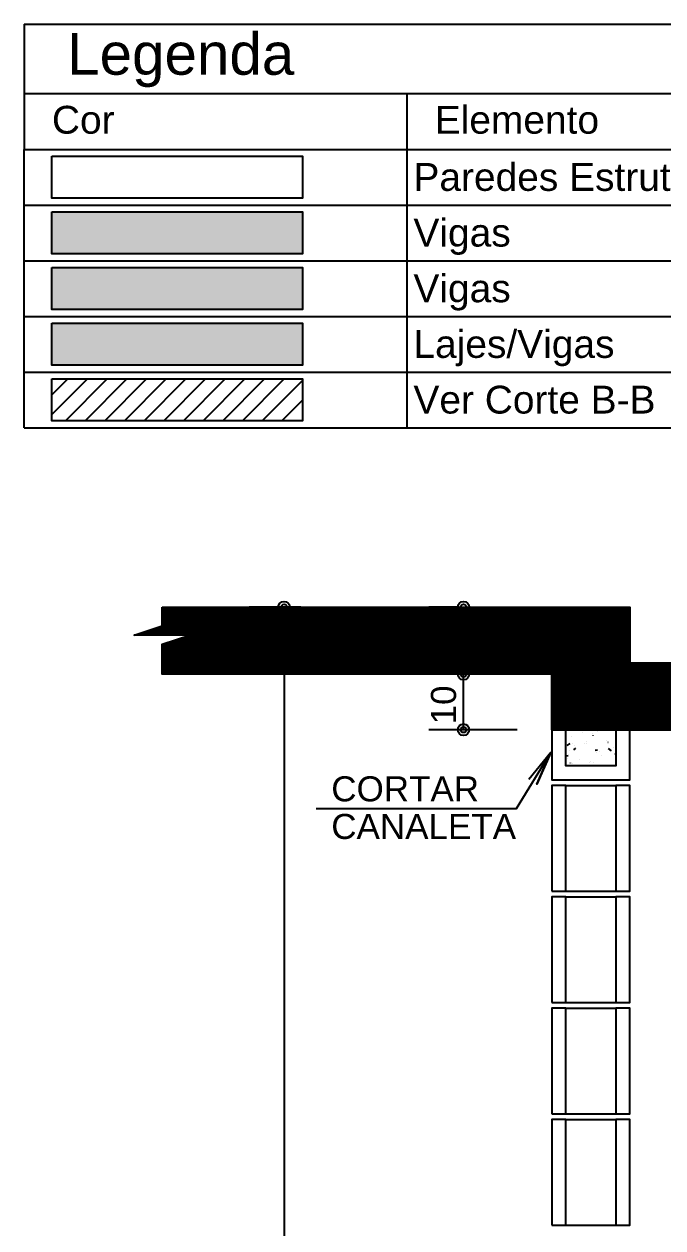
# Model space of a CAD drawing. Extents: x 0 to 119, y 0 to 84.
# Drawn here: x 37.59 to 42.18, y 28.02 to 36.67 of the extents above; entities that cross this region are included whole.
import ezdxf

# ---------------------------------------------------------------- set-up
doc = ezdxf.new("R2010")
doc.units = 0
doc.header["$MEASUREMENT"] = 0
for name, color, linetype in [('10', 252, 'CONTINUOUS'), ('23', 100, 'CONTINUOUS'), ('25', 130, 'CONTINUOUS'), ('29', 9, 'CONTINUOUS'), ('3', 7, 'CONTINUOUS'), ('32', 250, 'CONTINUOUS'), ('54', 7, 'CONTINUOUS'), ('6', 178, 'CONTINUOUS'), ('9', 8, 'CONTINUOUS')]:
    doc.layers.add(name, color=color, linetype=linetype)
doc.styles.add('TQS_ARIAL', font='arial.ttf')

msp = doc.modelspace()

# ---------------------------------------------------------------- linework, layer by layer
at = {"layer": '10', "color": 252, "linetype": 'Continuous'}
for p, q in [((37.790887, 33.865232), (38.045818, 34.120164)), ((37.790887, 34.006654), (37.904397, 34.120164)), ((37.88724, 33.820164), (38.18724, 34.120164)), ((38.028661, 33.820164), (38.328661, 34.120164)), ((38.170082, 33.820164), (38.470082, 34.120164)), ((38.311504, 33.820164), (38.611504, 34.120164)), ((38.452925, 33.820164), (38.752925, 34.120164)), ((38.594346, 33.820164), (38.894346, 34.120164)), ((38.735768, 33.820164), (39.035768, 34.120164)), ((38.877189, 33.820164), (39.177189, 34.120164)), ((39.01861, 33.820164), (39.31861, 34.120164)), ((39.160032, 33.820164), (39.460032, 34.120164)), ((39.301453, 33.820164), (39.590887, 34.109598)), ((39.442875, 33.820164), (39.590887, 33.968176)), ((39.584296, 33.820164), (39.590887, 33.826755)), ((41.482054, 31.200229), (41.842054, 31.200229)), ((41.482054, 30.440229), (41.842054, 30.440229)), ((41.482054, 30.400229), (41.842054, 30.400229)), ((41.482054, 29.640229), (41.842054, 29.640229)), ((41.482054, 29.600229), (41.842054, 29.600229)), ((41.482054, 28.840229), (41.842054, 28.840229)), ((41.482054, 28.800229), (41.842054, 28.800229)), ((41.482054, 28.040229), (41.842054, 28.040229))]:
    msp.add_line(p, q, dxfattribs=at)
for points in [[(41.482054, 31.600229), (41.382054, 31.600229), (41.382054, 31.240229), (41.942054, 31.240229), (41.942054, 31.600229), (41.842054, 31.600229), (41.842054, 31.340229), (41.482054, 31.340229), (41.482054, 31.600229)], [(41.382054, 30.440229), (41.482054, 30.440229), (41.482054, 31.200229), (41.382054, 31.200229), (41.382054, 30.440229)], [(41.842054, 30.440229), (41.942054, 30.440229), (41.942054, 31.200229), (41.842054, 31.200229), (41.842054, 30.440229)], [(41.382054, 29.640229), (41.482054, 29.640229), (41.482054, 30.400229), (41.382054, 30.400229), (41.382054, 29.640229)], [(41.842054, 29.640229), (41.942054, 29.640229), (41.942054, 30.400229), (41.842054, 30.400229), (41.842054, 29.640229)], [(41.382054, 28.840229), (41.482054, 28.840229), (41.482054, 29.600229), (41.382054, 29.600229), (41.382054, 28.840229)], [(41.842054, 28.840229), (41.942054, 28.840229), (41.942054, 29.600229), (41.842054, 29.600229), (41.842054, 28.840229)], [(41.382054, 28.040229), (41.482054, 28.040229), (41.482054, 28.800229), (41.382054, 28.800229), (41.382054, 28.040229)], [(41.842054, 28.040229), (41.942054, 28.040229), (41.942054, 28.800229), (41.842054, 28.800229), (41.842054, 28.040229)]]:
    msp.add_lwpolyline(points, dxfattribs=at)
at = {"layer": '23', "color": 100, "linetype": 'Continuous'}
msp.add_lwpolyline([(37.790887, 34.520164), (39.590887, 34.520164), (39.590887, 34.220164), (37.790887, 34.220164), (37.790887, 34.520164)], dxfattribs=at)
for points in [[(37.790887, 34.520164), (39.590887, 34.520164), (39.590887, 34.220164)], [(37.790887, 34.520164), (39.590887, 34.220164), (37.790887, 34.220164)], [(37.790887, 34.520164), (37.790887, 34.220164), (37.790887, 34.520164)]]:
    msp.add_solid(points, dxfattribs=at)
at = {"layer": '25', "color": 130, "linetype": 'Continuous'}
msp.add_lwpolyline([(37.790887, 35.320164), (39.590887, 35.320164), (39.590887, 35.020164), (37.790887, 35.020164), (37.790887, 35.320164)], dxfattribs=at)
for points in [[(37.790887, 35.320164), (39.590887, 35.320164), (39.590887, 35.020164)], [(37.790887, 35.320164), (39.590887, 35.020164), (37.790887, 35.020164)], [(37.790887, 35.320164), (37.790887, 35.020164), (37.790887, 35.320164)]]:
    msp.add_solid(points, dxfattribs=at)
at = {"layer": '29', "color": 9, "linetype": 'Continuous'}
for p, q in [((38.516911, 32.280229), (38.716911, 32.480229)), ((38.531053, 32.280229), (38.731053, 32.480229)), ((38.545195, 32.280229), (38.745195, 32.480229)), ((38.559337, 32.280229), (38.759337, 32.480229)), ((38.573479, 32.280229), (38.773479, 32.480229)), ((38.582054, 32.005961), (39.056322, 32.480229)), ((38.582054, 32.020103), (39.04218, 32.480229)), ((38.582054, 32.034245), (39.028038, 32.480229)), ((38.582054, 32.048387), (39.013896, 32.480229)), ((38.582054, 32.062529), (38.999753, 32.480229)), ((38.582054, 32.076671), (38.985611, 32.480229)), ((38.582054, 32.359514), (38.702769, 32.480229)), ((38.582054, 32.373656), (38.688626, 32.480229)), ((38.582054, 32.387798), (38.674484, 32.480229)), ((38.582054, 32.401941), (38.660342, 32.480229)), ((38.582054, 32.416083), (38.6462, 32.480229)), ((38.582054, 32.430225), (38.632058, 32.480229)), ((38.582054, 32.444367), (38.617916, 32.480229)), ((38.582054, 32.458509), (38.603774, 32.480229)), ((38.582054, 32.472651), (38.589632, 32.480229)), ((38.582054, 32.468036), (38.76986, 32.280229)), ((38.582054, 32.453893), (38.755718, 32.280229)), ((38.582054, 32.439751), (38.741576, 32.280229)), ((38.584003, 32.480229), (39.064003, 32.000229)), ((38.587621, 32.280229), (38.787621, 32.480229)), ((38.590464, 32.000229), (39.070464, 32.480229)), ((38.598145, 32.480229), (39.078145, 32.000229)), ((38.601764, 32.280229), (38.801764, 32.480229)), ((38.604606, 32.000229), (39.084606, 32.480229)), ((38.612287, 32.480229), (39.092287, 32.000229)), ((38.615906, 32.280229), (38.815906, 32.480229)), ((38.618748, 32.000229), (39.098748, 32.480229)), ((38.626429, 32.480229), (39.106429, 32.000229)), ((38.630048, 32.280229), (38.830048, 32.480229)), ((38.632891, 32.000229), (39.112891, 32.480229)), ((38.640571, 32.480229), (39.120571, 32.000229)), ((38.64419, 32.280229), (38.84419, 32.480229)), ((38.647033, 32.000229), (39.127033, 32.480229)), ((38.654713, 32.480229), (39.134713, 32.000229)), ((38.658332, 32.280229), (38.858332, 32.480229)), ((38.661175, 32.000229), (39.141175, 32.480229)), ((38.668855, 32.480229), (39.148855, 32.000229)), ((38.672474, 32.280229), (38.872474, 32.480229)), ((38.675317, 32.000229), (39.155317, 32.480229)), ((38.682998, 32.480229), (39.162998, 32.000229)), ((38.686616, 32.280229), (38.886616, 32.480229)), ((38.689459, 32.000229), (39.169459, 32.480229)), ((38.69714, 32.480229), (39.17714, 32.000229)), ((38.700759, 32.280229), (38.900759, 32.480229)), ((38.703601, 32.000229), (39.183601, 32.480229)), ((38.711282, 32.480229), (39.191282, 32.000229)), ((38.714901, 32.280229), (38.914901, 32.480229)), ((38.717743, 32.000229), (39.197743, 32.480229)), ((38.725424, 32.480229), (39.205424, 32.000229)), ((38.729043, 32.280229), (38.929043, 32.480229)), ((38.731886, 32.000229), (39.211886, 32.480229)), ((38.739566, 32.480229), (39.219566, 32.000229)), ((38.743185, 32.280229), (38.943185, 32.480229)), ((38.746028, 32.000229), (39.226028, 32.480229)), ((38.753708, 32.480229), (39.233708, 32.000229)), ((38.757327, 32.280229), (38.957327, 32.480229)), ((38.76017, 32.000229), (39.24017, 32.480229)), ((38.76785, 32.480229), (39.24785, 32.000229)), ((38.771469, 32.280229), (38.971469, 32.480229)), ((38.774312, 32.000229), (39.254312, 32.480229)), ((38.781992, 32.480229), (39.261992, 32.000229)), ((38.788454, 32.000229), (39.268454, 32.480229)), ((38.796135, 32.480229), (39.276135, 32.000229)), ((38.802596, 32.000229), (39.282596, 32.480229)), ((38.810277, 32.480229), (39.290277, 32.000229)), ((38.816738, 32.000229), (39.296738, 32.480229)), ((38.824419, 32.480229), (39.304419, 32.000229)), ((38.83088, 32.000229), (39.31088, 32.480229)), ((38.838561, 32.480229), (39.318561, 32.000229)), ((38.845023, 32.000229), (39.325023, 32.480229)), ((38.852703, 32.480229), (39.332703, 32.000229)), ((38.859165, 32.000229), (39.339165, 32.480229)), ((38.866845, 32.480229), (39.346845, 32.000229)), ((38.873307, 32.000229), (39.353307, 32.480229)), ((38.880987, 32.480229), (39.360987, 32.000229)), ((38.887449, 32.000229), (39.367449, 32.480229)), ((38.89513, 32.480229), (39.37513, 32.000229)), ((38.901591, 32.000229), (39.381591, 32.480229)), ((38.909272, 32.480229), (39.389272, 32.000229)), ((38.915733, 32.000229), (39.395733, 32.480229)), ((38.923414, 32.480229), (39.403414, 32.000229)), ((38.929875, 32.000229), (39.409875, 32.480229)), ((38.937556, 32.480229), (39.417556, 32.000229)), ((38.944018, 32.000229), (39.424018, 32.480229)), ((38.951698, 32.480229), (39.431698, 32.000229)), ((38.95816, 32.000229), (39.43816, 32.480229)), ((38.96584, 32.480229), (39.44584, 32.000229)), ((38.972302, 32.000229), (39.452302, 32.480229)), ((38.979982, 32.480229), (39.459982, 32.000229)), ((38.986444, 32.000229), (39.466444, 32.480229)), ((38.994124, 32.480229), (39.474124, 32.000229)), ((39.000586, 32.000229), (39.480586, 32.480229)), ((39.008267, 32.480229), (39.488267, 32.000229)), ((39.014728, 32.000229), (39.494728, 32.480229)), ((39.022409, 32.480229), (39.502409, 32.000229)), ((39.02887, 32.000229), (39.50887, 32.480229)), ((39.036551, 32.480229), (39.516551, 32.000229)), ((39.043012, 32.000229), (39.523012, 32.480229)), ((39.050693, 32.480229), (39.530693, 32.000229)), ((39.057155, 32.000229), (39.537155, 32.480229)), ((39.064835, 32.480229), (39.544835, 32.000229)), ((39.071297, 32.000229), (39.551297, 32.480229)), ((39.078977, 32.480229), (39.558977, 32.000229)), ((39.085439, 32.000229), (39.565439, 32.480229)), ((39.093119, 32.480229), (39.573119, 32.000229)), ((39.099581, 32.000229), (39.579581, 32.480229)), ((39.107262, 32.480229), (39.587262, 32.000229)), ((39.113723, 32.000229), (39.593723, 32.480229)), ((39.121404, 32.480229), (39.601404, 32.000229)), ((39.127865, 32.000229), (39.607865, 32.480229)), ((39.135546, 32.480229), (39.615546, 32.000229)), ((39.142007, 32.000229), (39.622007, 32.480229)), ((39.149688, 32.480229), (39.629688, 32.000229)), ((39.15615, 32.000229), (39.63615, 32.480229)), ((39.16383, 32.480229), (39.64383, 32.000229)), ((39.170292, 32.000229), (39.650292, 32.480229)), ((39.177972, 32.480229), (39.657972, 32.000229)), ((39.184434, 32.000229), (39.664434, 32.480229)), ((39.192114, 32.480229), (39.672114, 32.000229)), ((39.198576, 32.000229), (39.678576, 32.480229)), ((39.206257, 32.480229), (39.686257, 32.000229)), ((39.212718, 32.000229), (39.692718, 32.480229)), ((39.220399, 32.480229), (39.700399, 32.000229)), ((39.22686, 32.000229), (39.70686, 32.480229)), ((39.234541, 32.480229), (39.714541, 32.000229)), ((39.241002, 32.000229), (39.721002, 32.480229)), ((39.248683, 32.480229), (39.728683, 32.000229)), ((39.255145, 32.000229), (39.735145, 32.480229)), ((39.262825, 32.480229), (39.742825, 32.000229)), ((39.269287, 32.000229), (39.749287, 32.480229)), ((39.276967, 32.480229), (39.756967, 32.000229)), ((39.283429, 32.000229), (39.763429, 32.480229)), ((39.291109, 32.480229), (39.771109, 32.000229)), ((39.297571, 32.000229), (39.777571, 32.480229)), ((39.305251, 32.480229), (39.785251, 32.000229)), ((39.311713, 32.000229), (39.791713, 32.480229)), ((39.319394, 32.480229), (39.799394, 32.000229)), ((39.325855, 32.000229), (39.805855, 32.480229)), ((39.333536, 32.480229), (39.813536, 32.000229)), ((39.339997, 32.000229), (39.819997, 32.480229)), ((39.347678, 32.480229), (39.827678, 32.000229)), ((39.354139, 32.000229), (39.834139, 32.480229)), ((39.36182, 32.480229), (39.84182, 32.000229)), ((39.368282, 32.000229), (39.848282, 32.480229)), ((39.375962, 32.480229), (39.855962, 32.000229)), ((39.382424, 32.000229), (39.862424, 32.480229)), ((39.390104, 32.480229), (39.870104, 32.000229)), ((39.396566, 32.000229), (39.876566, 32.480229)), ((39.404246, 32.480229), (39.884246, 32.000229)), ((39.410708, 32.000229), (39.890708, 32.480229)), ((39.418389, 32.480229), (39.898389, 32.000229)), ((39.42485, 32.000229), (39.90485, 32.480229)), ((39.432531, 32.480229), (39.912531, 32.000229)), ((39.438992, 32.000229), (39.918992, 32.480229)), ((39.446673, 32.480229), (39.926673, 32.000229)), ((39.453134, 32.000229), (39.933134, 32.480229)), ((39.460815, 32.480229), (39.940815, 32.000229)), ((39.467277, 32.000229), (39.947277, 32.480229)), ((39.474957, 32.480229), (39.954957, 32.000229)), ((39.481419, 32.000229), (39.961419, 32.480229)), ((39.489099, 32.480229), (39.969099, 32.000229)), ((39.495561, 32.000229), (39.975561, 32.480229)), ((39.503241, 32.480229), (39.983241, 32.000229)), ((39.509703, 32.000229), (39.989703, 32.480229)), ((39.517384, 32.480229), (39.997384, 32.000229)), ((39.523845, 32.000229), (40.003845, 32.480229)), ((39.531526, 32.480229), (40.011526, 32.000229)), ((39.537987, 32.000229), (40.017987, 32.480229)), ((39.545668, 32.480229), (40.025668, 32.000229)), ((39.552129, 32.000229), (40.032129, 32.480229)), ((39.55981, 32.480229), (40.03981, 32.000229)), ((39.566272, 32.000229), (40.046272, 32.480229)), ((39.573952, 32.480229), (40.053952, 32.000229)), ((39.580414, 32.000229), (40.060414, 32.480229)), ((39.588094, 32.480229), (40.068094, 32.000229)), ((39.594556, 32.000229), (40.074556, 32.480229)), ((39.602236, 32.480229), (40.082236, 32.000229)), ((39.608698, 32.000229), (40.088698, 32.480229)), ((39.616378, 32.480229), (40.096378, 32.000229)), ((39.62284, 32.000229), (40.10284, 32.480229)), ((39.630521, 32.480229), (40.110521, 32.000229)), ((39.636982, 32.000229), (40.116982, 32.480229)), ((39.644663, 32.480229), (40.124663, 32.000229)), ((39.651124, 32.000229), (40.131124, 32.480229)), ((39.658805, 32.480229), (40.138805, 32.000229)), ((39.665266, 32.000229), (40.145266, 32.480229)), ((39.672947, 32.480229), (40.152947, 32.000229)), ((39.679409, 32.000229), (40.159409, 32.480229)), ((39.687089, 32.480229), (40.167089, 32.000229)), ((39.693551, 32.000229), (40.173551, 32.480229)), ((39.701231, 32.480229), (40.181231, 32.000229)), ((39.707693, 32.000229), (40.187693, 32.480229)), ((39.715373, 32.480229), (40.195373, 32.000229)), ((39.721835, 32.000229), (40.201835, 32.480229)), ((39.729516, 32.480229), (40.209516, 32.000229)), ((39.735977, 32.000229), (40.215977, 32.480229)), ((39.743658, 32.480229), (40.223658, 32.000229)), ((39.750119, 32.000229), (40.230119, 32.480229)), ((39.7578, 32.480229), (40.2378, 32.000229)), ((39.764261, 32.000229), (40.244261, 32.480229)), ((39.771942, 32.480229), (40.251942, 32.000229)), ((39.778404, 32.000229), (40.258404, 32.480229)), ((39.786084, 32.480229), (40.266084, 32.000229)), ((39.792546, 32.000229), (40.272546, 32.480229)), ((39.800226, 32.480229), (40.280226, 32.000229)), ((39.806688, 32.000229), (40.286688, 32.480229)), ((39.814368, 32.480229), (40.294368, 32.000229)), ((39.82083, 32.000229), (40.30083, 32.480229)), ((39.82851, 32.480229), (40.30851, 32.000229)), ((39.834972, 32.000229), (40.314972, 32.480229)), ((39.842653, 32.480229), (40.322653, 32.000229)), ((39.849114, 32.000229), (40.329114, 32.480229)), ((39.856795, 32.480229), (40.336795, 32.000229)), ((39.863256, 32.000229), (40.343256, 32.480229)), ((39.870937, 32.480229), (40.350937, 32.000229)), ((39.877398, 32.000229), (40.357398, 32.480229)), ((39.885079, 32.480229), (40.365079, 32.000229)), ((39.891541, 32.000229), (40.371541, 32.480229)), ((39.899221, 32.480229), (40.379221, 32.000229)), ((39.905683, 32.000229), (40.385683, 32.480229)), ((39.913363, 32.480229), (40.393363, 32.000229)), ((39.919825, 32.000229), (40.399825, 32.480229)), ((39.927505, 32.480229), (40.407505, 32.000229)), ((39.933967, 32.000229), (40.413967, 32.480229)), ((39.941648, 32.480229), (40.421648, 32.000229)), ((39.948109, 32.000229), (40.428109, 32.480229)), ((39.95579, 32.480229), (40.43579, 32.000229)), ((39.962251, 32.000229), (40.442251, 32.480229)), ((39.969932, 32.480229), (40.449932, 32.000229)), ((39.976393, 32.000229), (40.456393, 32.480229)), ((39.984074, 32.480229), (40.464074, 32.000229)), ((39.990536, 32.000229), (40.470536, 32.480229)), ((39.998216, 32.480229), (40.478216, 32.000229)), ((40.004678, 32.000229), (40.484678, 32.480229)), ((40.012358, 32.480229), (40.492358, 32.000229)), ((40.01882, 32.000229), (40.49882, 32.480229)), ((40.0265, 32.480229), (40.5065, 32.000229)), ((40.032962, 32.000229), (40.512962, 32.480229)), ((40.040643, 32.480229), (40.520643, 32.000229)), ((40.047104, 32.000229), (40.527104, 32.480229)), ((40.054785, 32.480229), (40.534785, 32.000229)), ((40.061246, 32.000229), (40.541246, 32.480229)), ((40.068927, 32.480229), (40.548927, 32.000229)), ((40.075388, 32.000229), (40.555388, 32.480229)), ((40.083069, 32.480229), (40.563069, 32.000229)), ((40.089531, 32.000229), (40.569531, 32.480229)), ((40.097211, 32.480229), (40.577211, 32.000229)), ((40.103673, 32.000229), (40.583673, 32.480229)), ((40.111353, 32.480229), (40.591353, 32.000229)), ((40.117815, 32.000229), (40.597815, 32.480229)), ((40.125495, 32.480229), (40.605495, 32.000229)), ((40.131957, 32.000229), (40.611957, 32.480229)), ((40.139637, 32.480229), (40.619637, 32.000229)), ((40.146099, 32.000229), (40.626099, 32.480229)), ((40.15378, 32.480229), (40.63378, 32.000229)), ((40.160241, 32.000229), (40.640241, 32.480229)), ((40.167922, 32.480229), (40.647922, 32.000229)), ((40.174383, 32.000229), (40.654383, 32.480229)), ((40.182064, 32.480229), (40.662064, 32.000229)), ((40.188525, 32.000229), (40.668525, 32.480229)), ((40.196206, 32.480229), (40.676206, 32.000229)), ((40.202668, 32.000229), (40.682668, 32.480229)), ((40.210348, 32.480229), (40.690348, 32.000229)), ((40.21681, 32.000229), (40.69681, 32.480229)), ((40.22449, 32.480229), (40.70449, 32.000229)), ((40.230952, 32.000229), (40.710952, 32.480229)), ((40.238632, 32.480229), (40.718632, 32.000229)), ((40.245094, 32.000229), (40.725094, 32.480229)), ((40.252775, 32.480229), (40.732775, 32.000229)), ((40.259236, 32.000229), (40.739236, 32.480229)), ((40.266917, 32.480229), (40.746917, 32.000229)), ((40.273378, 32.000229), (40.753378, 32.480229)), ((40.281059, 32.480229), (40.761059, 32.000229)), ((40.28752, 32.000229), (40.76752, 32.480229)), ((40.295201, 32.480229), (40.775201, 32.000229)), ((40.301663, 32.000229), (40.781663, 32.480229)), ((40.309343, 32.480229), (40.789343, 32.000229)), ((40.315805, 32.000229), (40.795805, 32.480229)), ((40.323485, 32.480229), (40.803485, 32.000229)), ((40.329947, 32.000229), (40.809947, 32.480229)), ((40.337627, 32.480229), (40.817627, 32.000229)), ((40.344089, 32.000229), (40.824089, 32.480229)), ((40.35177, 32.480229), (40.83177, 32.000229)), ((40.358231, 32.000229), (40.838231, 32.480229)), ((40.365912, 32.480229), (40.845912, 32.000229)), ((40.372373, 32.000229), (40.852373, 32.480229)), ((40.380054, 32.480229), (40.860054, 32.000229)), ((40.386515, 32.000229), (40.866515, 32.480229)), ((40.394196, 32.480229), (40.874196, 32.000229)), ((40.400658, 32.000229), (40.880658, 32.480229)), ((40.408338, 32.480229), (40.888338, 32.000229)), ((40.4148, 32.000229), (40.8948, 32.480229)), ((40.42248, 32.480229), (40.90248, 32.000229)), ((40.428942, 32.000229), (40.908942, 32.480229)), ((40.436622, 32.480229), (40.916622, 32.000229)), ((40.443084, 32.000229), (40.923084, 32.480229)), ((40.450764, 32.480229), (40.930764, 32.000229)), ((40.457226, 32.000229), (40.937226, 32.480229)), ((40.464907, 32.480229), (40.944907, 32.000229)), ((40.471368, 32.000229), (40.951368, 32.480229)), ((40.479049, 32.480229), (40.959049, 32.000229)), ((40.48551, 32.000229), (40.96551, 32.480229)), ((40.493191, 32.480229), (40.973191, 32.000229)), ((40.499652, 32.000229), (40.979652, 32.480229)), ((40.507333, 32.480229), (40.987333, 32.000229)), ((40.513795, 32.000229), (40.993795, 32.480229)), ((40.521475, 32.480229), (41.001475, 32.000229)), ((40.527937, 32.000229), (41.007937, 32.480229)), ((40.535617, 32.480229), (41.015617, 32.000229)), ((40.542079, 32.000229), (41.022079, 32.480229)), ((40.549759, 32.480229), (41.029759, 32.000229)), ((40.556221, 32.000229), (41.036221, 32.480229)), ((40.563902, 32.480229), (41.043902, 32.000229)), ((40.570363, 32.000229), (41.050363, 32.480229)), ((40.578044, 32.480229), (41.058044, 32.000229)), ((40.584505, 32.000229), (41.064505, 32.480229)), ((40.592186, 32.480229), (41.072186, 32.000229)), ((40.598647, 32.000229), (41.078647, 32.480229)), ((40.606328, 32.480229), (41.086328, 32.000229)), ((40.61279, 32.000229), (41.09279, 32.480229)), ((40.62047, 32.480229), (41.10047, 32.000229)), ((40.626932, 32.000229), (41.106932, 32.480229)), ((40.634612, 32.480229), (41.114612, 32.000229)), ((40.641074, 32.000229), (41.121074, 32.480229)), ((40.648754, 32.480229), (41.128754, 32.000229)), ((40.655216, 32.000229), (41.135216, 32.480229)), ((40.662896, 32.480229), (41.142896, 32.000229)), ((40.669358, 32.000229), (41.149358, 32.480229)), ((40.677039, 32.480229), (41.157039, 32.000229)), ((40.6835, 32.000229), (41.1635, 32.480229)), ((40.691181, 32.480229), (41.171181, 32.000229)), ((40.697642, 32.000229), (41.177642, 32.480229)), ((40.705323, 32.480229), (41.185323, 32.000229)), ((40.711784, 32.000229), (41.191784, 32.480229)), ((40.719465, 32.480229), (41.199465, 32.000229)), ((40.725927, 32.000229), (41.205927, 32.480229)), ((40.733607, 32.480229), (41.213607, 32.000229)), ((40.740069, 32.000229), (41.220069, 32.480229)), ((40.747749, 32.480229), (41.227749, 32.000229)), ((40.754211, 32.000229), (41.234211, 32.480229)), ((40.761891, 32.480229), (41.241891, 32.000229)), ((40.768353, 32.000229), (41.248353, 32.480229)), ((40.776034, 32.480229), (41.256034, 32.000229)), ((40.782495, 32.000229), (41.262495, 32.480229)), ((40.790176, 32.480229), (41.270176, 32.000229)), ((40.796637, 32.000229), (41.276637, 32.480229)), ((40.804318, 32.480229), (41.284318, 32.000229)), ((40.810779, 32.000229), (41.290779, 32.480229)), ((40.81846, 32.480229), (41.29846, 32.000229)), ((40.824922, 32.000229), (41.304922, 32.480229)), ((40.832602, 32.480229), (41.312602, 32.000229)), ((40.839064, 32.000229), (41.319064, 32.480229)), ((40.846744, 32.480229), (41.326744, 32.000229)), ((40.853206, 32.000229), (41.333206, 32.480229)), ((40.860886, 32.480229), (41.340886, 32.000229)), ((40.867348, 32.000229), (41.347348, 32.480229)), ((40.875029, 32.480229), (41.355029, 32.000229)), ((40.88149, 32.000229), (41.36149, 32.480229)), ((40.889171, 32.480229), (41.369171, 32.000229)), ((40.895632, 32.000229), (41.375632, 32.480229)), ((40.903313, 32.480229), (41.783313, 31.600229)), ((40.909774, 32.000229), (41.389774, 32.480229)), ((40.917455, 32.480229), (41.797455, 31.600229)), ((40.923917, 32.000229), (41.403917, 32.480229)), ((40.931597, 32.480229), (41.811597, 31.600229)), ((40.938059, 32.000229), (41.418059, 32.480229)), ((40.945739, 32.480229), (41.825739, 31.600229)), ((40.952201, 32.000229), (41.432201, 32.480229)), ((40.959881, 32.480229), (41.839881, 31.600229)), ((40.966343, 32.000229), (41.446343, 32.480229)), ((40.974023, 32.480229), (41.854023, 31.600229)), ((40.980485, 32.000229), (41.460485, 32.480229)), ((40.988166, 32.480229), (41.868166, 31.600229)), ((40.994627, 32.000229), (41.474627, 32.480229)), ((41.002308, 32.480229), (41.882308, 31.600229)), ((41.008769, 32.000229), (41.488769, 32.480229)), ((41.01645, 32.480229), (41.89645, 31.600229)), ((41.022911, 32.000229), (41.502911, 32.480229)), ((41.030592, 32.480229), (41.910592, 31.600229)), ((41.037054, 32.000229), (41.517054, 32.480229)), ((41.044734, 32.480229), (41.924734, 31.600229)), ((41.051196, 32.000229), (41.531196, 32.480229)), ((41.058876, 32.480229), (41.938876, 31.600229)), ((41.065338, 32.000229), (41.545338, 32.480229)), ((41.073018, 32.480229), (41.953018, 31.600229)), ((41.07948, 32.000229), (41.55948, 32.480229)), ((41.087161, 32.480229), (41.967161, 31.600229)), ((41.093622, 32.000229), (41.573622, 32.480229)), ((41.101303, 32.480229), (41.981303, 31.600229)), ((41.107764, 32.000229), (41.587764, 32.480229)), ((41.115445, 32.480229), (41.995445, 31.600229)), ((41.121906, 32.000229), (41.601906, 32.480229)), ((41.129587, 32.480229), (42.009587, 31.600229)), ((41.136049, 32.000229), (41.616049, 32.480229)), ((41.143729, 32.480229), (42.023729, 31.600229)), ((41.150191, 32.000229), (41.630191, 32.480229)), ((41.157871, 32.480229), (42.037871, 31.600229)), ((41.164333, 32.000229), (41.644333, 32.480229)), ((41.172013, 32.480229), (42.052013, 31.600229)), ((41.178475, 32.000229), (41.658475, 32.480229)), ((41.186156, 32.480229), (42.066156, 31.600229)), ((41.192617, 32.000229), (41.672617, 32.480229)), ((41.200298, 32.480229), (42.080298, 31.600229)), ((41.206759, 32.000229), (41.686759, 32.480229)), ((41.21444, 32.480229), (42.09444, 31.600229)), ((41.220901, 32.000229), (41.700901, 32.480229)), ((41.228582, 32.480229), (42.108582, 31.600229)), ((41.235044, 32.000229), (41.715044, 32.480229)), ((41.242724, 32.480229), (42.122724, 31.600229)), ((41.249186, 32.000229), (41.729186, 32.480229)), ((41.256866, 32.480229), (42.136866, 31.600229)), ((41.263328, 32.000229), (41.743328, 32.480229)), ((41.271008, 32.480229), (42.151008, 31.600229)), ((41.27747, 32.000229), (41.75747, 32.480229)), ((41.28515, 32.480229), (42.16515, 31.600229)), ((41.291612, 32.000229), (41.771612, 32.480229)), ((41.299293, 32.480229), (42.179293, 31.600229)), ((41.305754, 32.000229), (41.785754, 32.480229)), ((41.313435, 32.480229), (42.193435, 31.600229)), ((41.319896, 32.000229), (41.799896, 32.480229)), ((41.327577, 32.480229), (42.207577, 31.600229)), ((41.334038, 32.000229), (41.814038, 32.480229)), ((41.341719, 32.480229), (42.221719, 31.600229)), ((41.348181, 32.000229), (41.828181, 32.480229)), ((41.355861, 32.480229), (42.235861, 31.600229)), ((41.362323, 32.000229), (41.842323, 32.480229)), ((41.370003, 32.480229), (42.250003, 31.600229)), ((41.376465, 32.000229), (41.856465, 32.480229)), ((41.382054, 31.920965), (41.941934, 32.480229)), ((41.382054, 31.935107), (41.927176, 32.480229)), ((41.382054, 31.949249), (41.913033, 32.480229)), ((41.382054, 31.963391), (41.898891, 32.480229)), ((41.382054, 31.977534), (41.884749, 32.480229)), ((41.382054, 31.991676), (41.870607, 32.480229)), ((41.382054, 31.906823), (41.941934, 32.466703)), ((41.382054, 31.892681), (41.941934, 32.452561)), ((41.382054, 31.878539), (41.941934, 32.438419)), ((41.384145, 32.480229), (42.264145, 31.600229)), ((41.398288, 32.480229), (42.278288, 31.600229)), ((41.41243, 32.480229), (42.29243, 31.600229)), ((41.426572, 32.480229), (42.306572, 31.600229)), ((41.440714, 32.480229), (42.320714, 31.600229)), ((41.454856, 32.480229), (42.334856, 31.600229)), ((41.468998, 32.480229), (42.348998, 31.600229)), ((41.48314, 32.480229), (42.36314, 31.600229)), ((41.497282, 32.480229), (42.377282, 31.600229)), ((41.511425, 32.480229), (42.391425, 31.600229)), ((41.525567, 32.480229), (42.405567, 31.600229)), ((41.539709, 32.480229), (42.419709, 31.600229)), ((41.553851, 32.480229), (41.941934, 32.092146)), ((41.567993, 32.480229), (41.941934, 32.106288)), ((41.582135, 32.480229), (41.941934, 32.12043)), ((41.596277, 32.480229), (41.941934, 32.134572)), ((41.61042, 32.480229), (41.941934, 32.148714)), ((41.624562, 32.480229), (41.941934, 32.162857)), ((41.638704, 32.480229), (41.941934, 32.176999)), ((41.652846, 32.480229), (41.941934, 32.191141)), ((41.666988, 32.480229), (41.941934, 32.205283)), ((41.68113, 32.480229), (41.941934, 32.219425)), ((41.695272, 32.480229), (41.941934, 32.233567)), ((41.709415, 32.480229), (41.941934, 32.247709)), ((41.723557, 32.480229), (41.941934, 32.261851)), ((41.737699, 32.480229), (41.941934, 32.275994)), ((41.751841, 32.480229), (41.941934, 32.290136)), ((41.765983, 32.480229), (41.941934, 32.304278)), ((41.780125, 32.480229), (41.941934, 32.31842)), ((41.794267, 32.480229), (41.941934, 32.332562)), ((41.808409, 32.480229), (41.941934, 32.346704)), ((41.822552, 32.480229), (41.941934, 32.360846)), ((41.836694, 32.480229), (41.941934, 32.374989)), ((41.850836, 32.480229), (41.941934, 32.389131)), ((41.864978, 32.480229), (41.941934, 32.403273)), ((41.87912, 32.480229), (41.941934, 32.417415)), ((41.893262, 32.480229), (41.941934, 32.431557)), ((41.907404, 32.480229), (41.941934, 32.445699)), ((41.921547, 32.480229), (41.941934, 32.459841)), ((41.935689, 32.480229), (41.941934, 32.473984)), ((38.582054, 32.425609), (38.727434, 32.280229)), ((38.582054, 32.411467), (38.713292, 32.280229)), ((38.582054, 32.397325), (38.69915, 32.280229)), ((38.582054, 32.383183), (38.685008, 32.280229)), ((38.582054, 32.369041), (38.670865, 32.280229)), ((38.582054, 32.354899), (38.656723, 32.280229)), ((41.382054, 31.864397), (41.941934, 32.424277)), ((41.382054, 31.850254), (41.941934, 32.410135)), ((41.382054, 31.836112), (41.941934, 32.395993)), ((41.382054, 31.82197), (41.941934, 32.38185)), ((41.382054, 31.807828), (41.941934, 32.367708)), ((41.382054, 31.793686), (41.941934, 32.353566)), ((38.386531, 32.281721), (38.388023, 32.280229)), ((38.389632, 32.280229), (38.39342, 32.284018)), ((38.397137, 32.285257), (38.402165, 32.280229)), ((38.403774, 32.280229), (38.414634, 32.291089)), ((38.407744, 32.288792), (38.416307, 32.280229)), ((38.417916, 32.280229), (38.435847, 32.29816)), ((38.41835, 32.292328), (38.430449, 32.280229)), ((38.428957, 32.295863), (38.444591, 32.280229)), ((38.432058, 32.280229), (38.45706, 32.305231)), ((38.439564, 32.299399), (38.458733, 32.280229)), ((38.4462, 32.280229), (38.478273, 32.312302)), ((38.45017, 32.302934), (38.472876, 32.280229)), ((38.460342, 32.280229), (38.499486, 32.319373)), ((38.460777, 32.30647), (38.487018, 32.280229)), ((38.471383, 32.310005), (38.50116, 32.280229)), ((38.474484, 32.280229), (38.520699, 32.326444)), ((38.48199, 32.313541), (38.515302, 32.280229)), ((38.488626, 32.280229), (38.541913, 32.333515)), ((38.492597, 32.317076), (38.529444, 32.280229)), ((38.502769, 32.280229), (38.563126, 32.340586)), ((38.503203, 32.320612), (38.543586, 32.280229)), ((38.51381, 32.324147), (38.557728, 32.280229)), ((38.524416, 32.327683), (38.571871, 32.280229)), ((38.535023, 32.331219), (38.586013, 32.280229)), ((38.54563, 32.334754), (38.600155, 32.280229)), ((38.556236, 32.33829), (38.614297, 32.280229)), ((38.566843, 32.341825), (38.628439, 32.280229)), ((38.57745, 32.345361), (38.642581, 32.280229)), ((38.582054, 32.090814), (38.766177, 32.274937)), ((38.582054, 32.104956), (38.744964, 32.267866)), ((38.741089, 32.266574), (39.007434, 32.000229)), ((38.751696, 32.27011), (39.021576, 32.000229)), ((38.762302, 32.273645), (39.035718, 32.000229)), ((38.772909, 32.277181), (39.04986, 32.000229)), ((41.382054, 31.779544), (41.941934, 32.339424)), ((41.382054, 31.765402), (41.941934, 32.325282)), ((41.382054, 31.751259), (41.941934, 32.31114)), ((41.382054, 31.737117), (41.941934, 32.296998)), ((41.382054, 31.722975), (41.941934, 32.282856)), ((41.382054, 31.708833), (41.941934, 32.268713)), ((38.582054, 32.119098), (38.72375, 32.260794)), ((38.582054, 32.13324), (38.702537, 32.253723)), ((38.582054, 32.147382), (38.681324, 32.246652)), ((38.582054, 32.161524), (38.660111, 32.239581)), ((38.582054, 32.175666), (38.638898, 32.23251)), ((38.582054, 32.189808), (38.617684, 32.225439)), ((38.582054, 32.203951), (38.596471, 32.218368)), ((38.582054, 32.213562), (38.795302, 32.000229)), ((38.582054, 32.199335), (38.78116, 32.000229)), ((38.582054, 32.185193), (38.767018, 32.000229)), ((38.592597, 32.217076), (38.809444, 32.000229)), ((38.603203, 32.220612), (38.823586, 32.000229)), ((38.61381, 32.224148), (38.837728, 32.000229)), ((38.624416, 32.227683), (38.851871, 32.000229)), ((38.635023, 32.231219), (38.866013, 32.000229)), ((38.64563, 32.234754), (38.880155, 32.000229)), ((38.656236, 32.23829), (38.894297, 32.000229)), ((38.666843, 32.241825), (38.908439, 32.000229)), ((38.677449, 32.245361), (38.922581, 32.000229)), ((38.688056, 32.248896), (38.936723, 32.000229)), ((38.698663, 32.252432), (38.950865, 32.000229)), ((38.709269, 32.255967), (38.965008, 32.000229)), ((38.719876, 32.259503), (38.97915, 32.000229)), ((38.730482, 32.263038), (38.993292, 32.000229)), ((41.382054, 31.694691), (41.941934, 32.254571)), ((41.382054, 31.680549), (41.941934, 32.240429)), ((41.382054, 31.666407), (41.941934, 32.226287)), ((41.382054, 31.652264), (41.941934, 32.212145)), ((41.382054, 31.638122), (41.941934, 32.198003)), ((41.382054, 31.62398), (41.941934, 32.183861)), ((38.582054, 32.171051), (38.752876, 32.000229)), ((38.582054, 32.156909), (38.738733, 32.000229)), ((38.582054, 32.142766), (38.724591, 32.000229)), ((38.582054, 32.128624), (38.710449, 32.000229)), ((38.582054, 32.114482), (38.696307, 32.000229)), ((38.582054, 32.10034), (38.682165, 32.000229)), ((41.382054, 31.609838), (41.941934, 32.169718)), ((41.386587, 31.600229), (41.941934, 32.155576)), ((41.400729, 31.600229), (41.941934, 32.141434)), ((41.414871, 31.600229), (41.941934, 32.127292)), ((41.429013, 31.600229), (41.941934, 32.11315)), ((41.443155, 31.600229), (41.941934, 32.099008)), ((38.582054, 32.086198), (38.668023, 32.000229)), ((38.582054, 32.072056), (38.653881, 32.000229)), ((38.582054, 32.057914), (38.639738, 32.000229)), ((38.582054, 32.043772), (38.625596, 32.000229)), ((38.582054, 32.029629), (38.611454, 32.000229)), ((38.582054, 32.015487), (38.597312, 32.000229)), ((41.457297, 31.600229), (41.941934, 32.084866)), ((41.47144, 31.600229), (41.95144, 32.080229)), ((41.485582, 31.600229), (41.965582, 32.080229)), ((41.499724, 31.600229), (41.979724, 32.080229)), ((41.513866, 31.600229), (41.993866, 32.080229)), ((41.528008, 31.600229), (42.008008, 32.080229)), ((41.54215, 31.600229), (42.02215, 32.080229)), ((41.556292, 31.600229), (42.036292, 32.080229)), ((41.570435, 31.600229), (42.050435, 32.080229)), ((41.584577, 31.600229), (42.064577, 32.080229)), ((41.598719, 31.600229), (42.078719, 32.080229)), ((41.612861, 31.600229), (42.092861, 32.080229)), ((41.627003, 31.600229), (42.107003, 32.080229)), ((41.641145, 31.600229), (42.121145, 32.080229)), ((41.655287, 31.600229), (42.135287, 32.080229)), ((41.66943, 31.600229), (42.14943, 32.080229)), ((41.683572, 31.600229), (42.163572, 32.080229)), ((41.697714, 31.600229), (42.177714, 32.080229)), ((41.711856, 31.600229), (42.191856, 32.080229)), ((41.725998, 31.600229), (42.205998, 32.080229)), ((41.74014, 31.600229), (42.22014, 32.080229)), ((41.754282, 31.600229), (42.234282, 32.080229)), ((41.768424, 31.600229), (42.248424, 32.080229)), ((41.782567, 31.600229), (42.262567, 32.080229)), ((41.796709, 31.600229), (42.276709, 32.080229)), ((41.810851, 31.600229), (42.290851, 32.080229)), ((41.824993, 31.600229), (42.304993, 32.080229)), ((41.839135, 31.600229), (42.319135, 32.080229)), ((41.853277, 31.600229), (42.333277, 32.080229)), ((41.867419, 31.600229), (42.347419, 32.080229)), ((41.881562, 31.600229), (42.361562, 32.080229)), ((41.895704, 31.600229), (42.375704, 32.080229)), ((41.909846, 31.600229), (42.389846, 32.080229)), ((41.923988, 31.600229), (42.403988, 32.080229)), ((41.93813, 31.600229), (42.41813, 32.080229)), ((41.952272, 31.600229), (42.432272, 32.080229)), ((41.953851, 32.080229), (42.433851, 31.600229)), ((41.966414, 31.600229), (42.446414, 32.080229)), ((41.967993, 32.080229), (42.447993, 31.600229)), ((41.980556, 31.600229), (42.460556, 32.080229)), ((41.982135, 32.080229), (42.462135, 31.600229)), ((41.994699, 31.600229), (42.474699, 32.080229)), ((41.996277, 32.080229), (42.476277, 31.600229)), ((42.008841, 31.600229), (42.488841, 32.080229)), ((42.01042, 32.080229), (42.49042, 31.600229)), ((42.022983, 31.600229), (42.502983, 32.080229)), ((42.024562, 32.080229), (42.504562, 31.600229)), ((42.037125, 31.600229), (42.517125, 32.080229)), ((42.038704, 32.080229), (42.518704, 31.600229)), ((42.051267, 31.600229), (42.531267, 32.080229)), ((42.052846, 32.080229), (42.532846, 31.600229)), ((42.065409, 31.600229), (42.545409, 32.080229)), ((42.066988, 32.080229), (42.546988, 31.600229)), ((42.079551, 31.600229), (42.559551, 32.080229)), ((42.08113, 32.080229), (42.56113, 31.600229)), ((42.093694, 31.600229), (42.573694, 32.080229)), ((42.095272, 32.080229), (42.575272, 31.600229)), ((42.107836, 31.600229), (42.587836, 32.080229)), ((42.109415, 32.080229), (42.589415, 31.600229)), ((42.121978, 31.600229), (42.601978, 32.080229)), ((42.123557, 32.080229), (42.603557, 31.600229)), ((42.13612, 31.600229), (42.61612, 32.080229)), ((42.137699, 32.080229), (42.617699, 31.600229)), ((42.150262, 31.600229), (42.630262, 32.080229)), ((42.151841, 32.080229), (42.631841, 31.600229)), ((42.164404, 31.600229), (42.644404, 32.080229)), ((42.165983, 32.080229), (42.645983, 31.600229)), ((42.178546, 31.600229), (42.658546, 32.080229)), ((38.582054, 32.001345), (38.58317, 32.000229)), ((41.382054, 31.987346), (41.769171, 31.600229)), ((41.382054, 31.973204), (41.755029, 31.600229)), ((41.382054, 31.959062), (41.740886, 31.600229)), ((41.382054, 31.944919), (41.726744, 31.600229)), ((41.382054, 31.930777), (41.712602, 31.600229)), ((41.382054, 31.916635), (41.69846, 31.600229)), ((41.382054, 31.902493), (41.684318, 31.600229)), ((41.382054, 31.888351), (41.670176, 31.600229)), ((41.382054, 31.874209), (41.656034, 31.600229)), ((41.382054, 31.860067), (41.641891, 31.600229)), ((41.382054, 31.845924), (41.627749, 31.600229)), ((41.382054, 31.831782), (41.613607, 31.600229)), ((41.382054, 31.81764), (41.599465, 31.600229)), ((41.382054, 31.803498), (41.585323, 31.600229)), ((41.382054, 31.789356), (41.571181, 31.600229)), ((41.382054, 31.775214), (41.557039, 31.600229)), ((41.382054, 31.761072), (41.542896, 31.600229)), ((41.382054, 31.74693), (41.528754, 31.600229)), ((41.382054, 31.732787), (41.514612, 31.600229)), ((41.382054, 31.718645), (41.50047, 31.600229)), ((41.382054, 31.704503), (41.486328, 31.600229)), ((41.382054, 31.690361), (41.472186, 31.600229)), ((41.382054, 31.676219), (41.458044, 31.600229)), ((41.382054, 31.662077), (41.443902, 31.600229)), ((41.382054, 31.647935), (41.429759, 31.600229)), ((41.382054, 31.633792), (41.415617, 31.600229)), ((41.382054, 31.61965), (41.401475, 31.600229)), ((41.382054, 31.605508), (41.387333, 31.600229)), ((41.482054, 31.638187), (41.482054, 31.638187)), ((41.482054, 31.638187), (41.482054, 31.638187)), ((41.482054, 31.637417), (41.482054, 31.637417)), ((41.482054, 31.637417), (41.482054, 31.637417)), ((41.482054, 31.637417), (41.482054, 31.637417)), ((41.482054, 31.636588), (41.482054, 31.636588)), ((41.572151, 31.611242), (41.572333, 31.61148)), ((41.604372, 31.5805), (41.604411, 31.580797)), ((41.659253, 31.59518), (41.659546, 31.595245)), ((41.677209, 31.572375), (41.677392, 31.572613)), ((41.705973, 31.594238), (41.719762, 31.605808)), ((41.732476, 31.611413), (41.732769, 31.611478)), ((41.763645, 31.610306), (41.763684, 31.610603)), ((41.482054, 31.555896), (41.482054, 31.555896)), ((41.482054, 31.555896), (41.482054, 31.555896)), ((41.482054, 31.555896), (41.482054, 31.555896)), ((41.482054, 31.496943), (41.482054, 31.496943)), ((41.482054, 31.496943), (41.482054, 31.496943)), ((41.482054, 31.496943), (41.482054, 31.496943)), ((41.482054, 31.493826), (41.482054, 31.493826)), ((41.482054, 31.493826), (41.482054, 31.493826)), ((41.490738, 31.485785), (41.51253, 31.501725)), ((41.526037, 31.551146), (41.526219, 31.551384)), ((41.532465, 31.499144), (41.532765, 31.499157)), ((41.541228, 31.486724), (41.541521, 31.486789)), ((41.61445, 31.502957), (41.614743, 31.503022)), ((41.629872, 31.503397), (41.630172, 31.50341)), ((41.631096, 31.512278), (41.631278, 31.512516)), ((41.678981, 31.557212), (41.67902, 31.55751)), ((41.774835, 31.52382), (41.775018, 31.524058)), ((41.785124, 31.510175), (41.785424, 31.510189)), ((41.482054, 31.479433), (41.482054, 31.479433)), ((41.482054, 31.473605), (41.482054, 31.473605)), ((41.482054, 31.473605), (41.482054, 31.473605)), ((41.482054, 31.473605), (41.482054, 31.473605)), ((41.482054, 31.411277), (41.49804, 31.414385)), ((41.482054, 31.406348), (41.482054, 31.406348)), ((41.509652, 31.451026), (41.509691, 31.451323)), ((41.540508, 31.455396), (41.554296, 31.466966)), ((41.692402, 31.452165), (41.710071, 31.455599)), ((41.705071, 31.432902), (41.705254, 31.43314)), ((41.724878, 31.445148), (41.725171, 31.445212)), ((41.738114, 31.416379), (41.738154, 31.416676)), ((41.810382, 31.447353), (41.787893, 31.465156)), ((41.822779, 31.469472), (41.822818, 31.46977)), ((41.835497, 31.427093), (41.83568, 31.427331)), ((41.842054, 31.422283), (41.842054, 31.422283)), ((41.482054, 31.391315), (41.482054, 31.391315)), ((41.482054, 31.356469), (41.482054, 31.356469)), ((41.495065, 31.340229), (41.495065, 31.340229)), ((41.496425, 31.394501), (41.496718, 31.394566)), ((41.499078, 31.340229), (41.499078, 31.340229)), ((41.514761, 31.360668), (41.514944, 31.360906)), ((41.527395, 31.358449), (41.527695, 31.358462)), ((41.57274, 31.340229), (41.57274, 31.340229)), ((41.57274, 31.340229), (41.57274, 31.340229)), ((41.57274, 31.340229), (41.57274, 31.340229)), ((41.578841, 31.386573), (41.57888, 31.386871)), ((41.62281, 31.340229), (41.62281, 31.340229)), ((41.62281, 31.340229), (41.62281, 31.340229)), ((41.62281, 31.340229), (41.62281, 31.340229)), ((41.633961, 31.340229), (41.633961, 31.340229)), ((41.633961, 31.340229), (41.633961, 31.340229)), ((41.650415, 31.340229), (41.650415, 31.340229)), ((41.650415, 31.340229), (41.650415, 31.340229)), ((41.650415, 31.340229), (41.650415, 31.340229)), ((41.65345, 31.363286), (41.653489, 31.363583)), ((41.658958, 31.372805), (41.65914, 31.373043)), ((41.682647, 31.365227), (41.682947, 31.365241)), ((41.728089, 31.340229), (41.728089, 31.340229)), ((41.728089, 31.340229), (41.728089, 31.340229)), ((41.728089, 31.340229), (41.728089, 31.340229)), ((41.747338, 31.340229), (41.747338, 31.340229)), ((41.768844, 31.340229), (41.768844, 31.340229)), ((41.805764, 31.340229), (41.805764, 31.340229)), ((41.805764, 31.340229), (41.805764, 31.340229)), ((41.805764, 31.340229), (41.805764, 31.340229))]:
    msp.add_line(p, q, dxfattribs=at)
msp.add_lwpolyline([(38.582054, 32.480229), (41.941934, 32.480229), (41.941934, 32.080229), (44.741934, 32.080229), (44.741934, 31.946895), (44.941934, 31.880229), (44.541934, 31.880229), (44.741934, 31.813562), (44.741934, 31.600229), (41.941934, 31.600229), (41.382054, 31.600229), (41.382054, 32.000229), (38.582054, 32.000229), (38.582054, 32.213562), (38.782054, 32.280229), (38.382054, 32.280229), (38.582054, 32.346895), (38.582054, 32.480229)], dxfattribs=at)
at = {"layer": '3', "color": 7, "linetype": 'Continuous'}
for p, q in [((37.590887, 36.670164), (37.590887, 35.770164)), ((37.590887, 36.670164), (46.769119, 36.670164)), ((37.590887, 36.170164), (46.769119, 36.170164)), ((40.340887, 36.170164), (40.340887, 35.770164)), ((37.590887, 35.770164), (46.769119, 35.770164)), ((37.590887, 35.370164), (37.590887, 35.770164)), ((40.340887, 35.770164), (40.340887, 35.370164)), ((37.590887, 35.370164), (46.769119, 35.370164)), ((37.590887, 35.370164), (46.769119, 35.370164)), ((37.590887, 35.370164), (46.769119, 35.370164)), ((37.590887, 35.370164), (46.769119, 35.370164)), ((37.590887, 35.370164), (46.769119, 35.370164)), ((37.590887, 35.370164), (46.769119, 35.370164)), ((37.590887, 34.970164), (37.590887, 35.370164)), ((40.340887, 35.370164), (40.340887, 34.970164)), ((37.590887, 34.570164), (37.590887, 34.970164)), ((37.590887, 34.970164), (46.769119, 34.970164)), ((37.590887, 34.970164), (46.769119, 34.970164)), ((37.590887, 34.570164), (37.590887, 34.970164)), ((40.340887, 34.970164), (40.340887, 34.570164)), ((40.340887, 34.970164), (40.340887, 34.570164)), ((37.590887, 34.570164), (46.769119, 34.570164)), ((37.590887, 34.570164), (46.769119, 34.570164)), ((37.590887, 34.570164), (46.769119, 34.570164)), ((37.590887, 34.170164), (37.590887, 34.570164)), ((40.340887, 34.570164), (40.340887, 34.170164)), ((37.590887, 34.170164), (46.769119, 34.170164)), ((37.590887, 33.770164), (37.590887, 34.170164)), ((40.340887, 34.170164), (40.340887, 33.770164)), ((37.590887, 33.770164), (46.769119, 33.770164))]:
    msp.add_line(p, q, dxfattribs=at)
for points in [[(37.790887, 35.720164), (39.590887, 35.720164), (39.590887, 35.420164), (37.790887, 35.420164), (37.790887, 35.720164)], [(37.790887, 35.320164), (39.590887, 35.320164), (39.590887, 35.020164), (37.790887, 35.020164), (37.790887, 35.320164)], [(37.790887, 34.920164), (39.590887, 34.920164), (39.590887, 34.620164), (37.790887, 34.620164), (37.790887, 34.920164)], [(37.790887, 34.920164), (39.590887, 34.920164), (39.590887, 34.620164), (37.790887, 34.620164), (37.790887, 34.920164)], [(37.790887, 34.520164), (39.590887, 34.520164), (39.590887, 34.220164), (37.790887, 34.220164), (37.790887, 34.520164)], [(37.790887, 34.120164), (39.590887, 34.120164), (39.590887, 33.820164), (37.790887, 33.820164), (37.790887, 34.120164)]]:
    msp.add_lwpolyline(points, dxfattribs=at)
at = {"layer": '32', "color": 250, "linetype": 'Continuous'}
for p, q in [((39.578431, 32.480229), (39.208296, 32.480229)), ((39.458296, 32.480229), (39.458296, 20.800229)), ((39.828431, 32.480229), (39.828431, 32.480229)), ((40.712752, 32.480229), (40.497506, 32.480229)), ((40.747506, 32.000229), (40.747506, 32.480229)), ((40.962752, 32.480229), (40.962752, 32.480229)), ((41.941934, 32.480229), (41.941934, 32.480229)), ((41.942054, 32.080229), (41.942054, 32.080229)), ((41.942054, 32.080229), (41.942054, 32.080229)), ((41.942054, 32.080229), (41.942054, 32.080229)), ((42.036734, 32.080229), (42.036734, 32.080229)), ((40.762693, 32.000229), (40.497506, 32.000229)), ((40.762693, 32.000229), (40.497506, 32.000229)), ((40.747506, 31.600229), (40.747506, 32.000229)), ((41.012693, 32.000229), (41.012693, 32.000229)), ((41.012693, 32.000229), (41.012693, 32.000229)), ((41.132054, 31.600229), (40.497506, 31.600229)), ((41.382054, 31.600229), (41.382054, 31.600229)), ((42.165243, 31.600229), (42.165243, 31.600229)), ((42.165243, 31.600229), (42.165243, 31.600229))]:
    msp.add_line(p, q, dxfattribs=at)
msp.add_lwpolyline([(39.688867, 31.032952), (41.127004, 31.032952), (41.374656, 31.437015), (41.272954, 31.208636), (41.374656, 31.437015), (41.217311, 31.24274)], dxfattribs=at)
for centre, radius in [((39.458296, 32.480229), 0.041625), ((39.458296, 32.480229), 0.02075), ((40.747506, 32.480229), 0.041625), ((40.747506, 32.480229), 0.02075), ((40.747506, 32.000229), 0.041625), ((40.747506, 32.000229), 0.041625), ((40.747506, 32.000229), 0.02075), ((40.747506, 32.000229), 0.02075), ((40.747506, 31.600229), 0.041625), ((40.747506, 31.600229), 0.02075)]:
    msp.add_circle(centre, radius, dxfattribs=at)
at = {"layer": '54', "linetype": 'Continuous'}
msp.add_lwpolyline([(37.790887, 34.920164), (39.590887, 34.920164), (39.590887, 34.620164), (37.790887, 34.620164), (37.790887, 34.920164)], dxfattribs=at)
for points in [[(37.790887, 34.920164), (39.590887, 34.920164), (39.590887, 34.620164)], [(37.790887, 34.920164), (39.590887, 34.620164), (37.790887, 34.620164)], [(37.790887, 34.920164), (37.790887, 34.620164), (37.790887, 34.920164)]]:
    msp.add_solid(points, dxfattribs=at)
at = {"layer": '6', "color": 178, "linetype": 'Continuous'}
for p, q in [((38.582054, 32.480229), (41.941934, 32.480229)), ((41.941934, 32.480229), (41.941934, 32.080229)), ((41.941934, 32.080229), (44.741934, 32.080229)), ((41.942054, 32.080229), (41.942054, 32.080229))]:
    msp.add_line(p, q, dxfattribs=at)
for points in [[(41.382054, 32.000229), (38.582054, 32.000229), (38.582054, 32.213562), (38.782054, 32.280229), (38.382054, 32.280229), (38.582054, 32.346895), (38.582054, 32.480229)], [(41.941934, 31.600229), (44.741934, 31.600229), (44.741934, 31.813562), (44.541934, 31.880229), (44.941934, 31.880229), (44.741934, 31.946895), (44.741934, 32.080229)], [(41.382054, 32.000229), (41.382054, 31.600229), (41.941934, 31.600229)]]:
    msp.add_lwpolyline(points, dxfattribs=at)
at = {"layer": '9', "color": 8, "linetype": 'Continuous'}
msp.add_lwpolyline([(37.790887, 34.120164), (39.590887, 34.120164), (39.590887, 33.820164), (37.790887, 33.820164), (37.790887, 34.120164)], dxfattribs=at)

# ---------------------------------------------------------------- texts
at = {"layer": '3', "color": 7, "linetype": 'Continuous', "style": 'TQS_ARIAL'}
for s, height, p in [('Legenda', 0.3, (37.900398, 36.306103)), ('Cor', 0.2, (37.790887, 35.882664)), ('Elemento', 0.2, (40.540887, 35.882664)), ('Paredes Estruturais/Lajes', 0.2, (40.387696, 35.471653)), ('Vigas', 0.2, (40.387696, 35.071653)), ('Vigas', 0.2, (40.387696, 34.671653)), ('Lajes/Vigas', 0.2, (40.387696, 34.271653)), ('Ver Corte B-B', 0.2, (40.387696, 33.871653))]:
    msp.add_text(s, height=height, dxfattribs=at).set_placement(p)
at = {"layer": '32', "color": 250, "linetype": 'Continuous', "style": 'TQS_ARIAL'}
for s, p in [('12', (40.693506, 32.078229)), ('10', (40.693506, 31.638229))]:
    msp.add_text(s, height=0.18, rotation=90, dxfattribs=at).set_placement(p)
for s, p in [('CORTAR', (39.797506, 31.085089)), ('CANALETA', (39.797506, 30.815089))]:
    msp.add_text(s, height=0.18, dxfattribs=at).set_placement(p)

doc.saveas('drawing.dxf')
